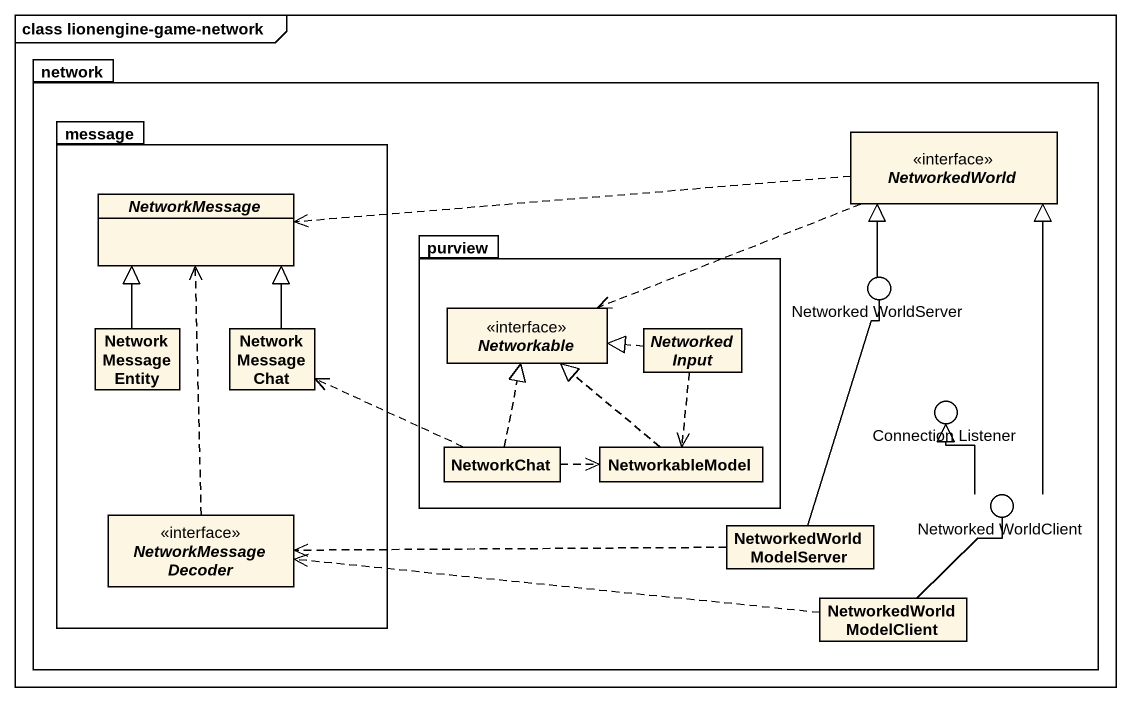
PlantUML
@startuml
mainframe class lionengine-game-network
allowmixing
hide circle
hide empty members
package "network" as network_ {
  package message {
    abstract class NetworkMessage
    class "Network Message Entity" as Network_Message_Entity
    class "Network Message Chat" as Network_Message_Chat
    interface "NetworkMessage Decoder" as NetworkMessage_Decoder
  }
  interface NetworkedWorld
  package purview {
    interface Networkable
    abstract class "Networked Input" as Networked_Input
    class NetworkChat
    class NetworkableModel
  }
  class "NetworkedWorld ModelServer" as NetworkedWorld_ModelServer
  class "NetworkedWorld ModelClient" as NetworkedWorld_ModelClient
}
() "Networked WorldServer" as Networked_WorldServer
() "Connection Listener" as Connection_Listener
() "Networked WorldClient" as Networked_WorldClient
network_ -right- Networked_WorldServer
network_ -right- Connection_Listener
network_ -right- Networked_WorldClient
NetworkedWorld .left.> NetworkMessage
NetworkedWorld .left.> Networkable
Networked_WorldServer -up-|> NetworkedWorld
Network_Message_Entity -up-|> NetworkMessage
Network_Message_Chat -up-|> NetworkMessage
Networked_Input .left.|> Networkable
Networked_Input ..> NetworkableModel
NetworkChat .left.> Network_Message_Chat
NetworkChat .up.|> Networkable
NetworkChat .right.> NetworkableModel
NetworkableModel .up.|> Networkable
Networked_WorldClient -up-|> NetworkedWorld
Networked_WorldClient -up-|> Connection_Listener
NetworkMessage_Decoder .up.> NetworkMessage
NetworkedWorld_ModelServer -up- Networked_WorldServer
NetworkedWorld_ModelServer .left.> NetworkMessage_Decoder
NetworkedWorld_ModelClient -up- Networked_WorldClient
NetworkedWorld_ModelClient .left.> NetworkMessage_Decoder
@enduml
